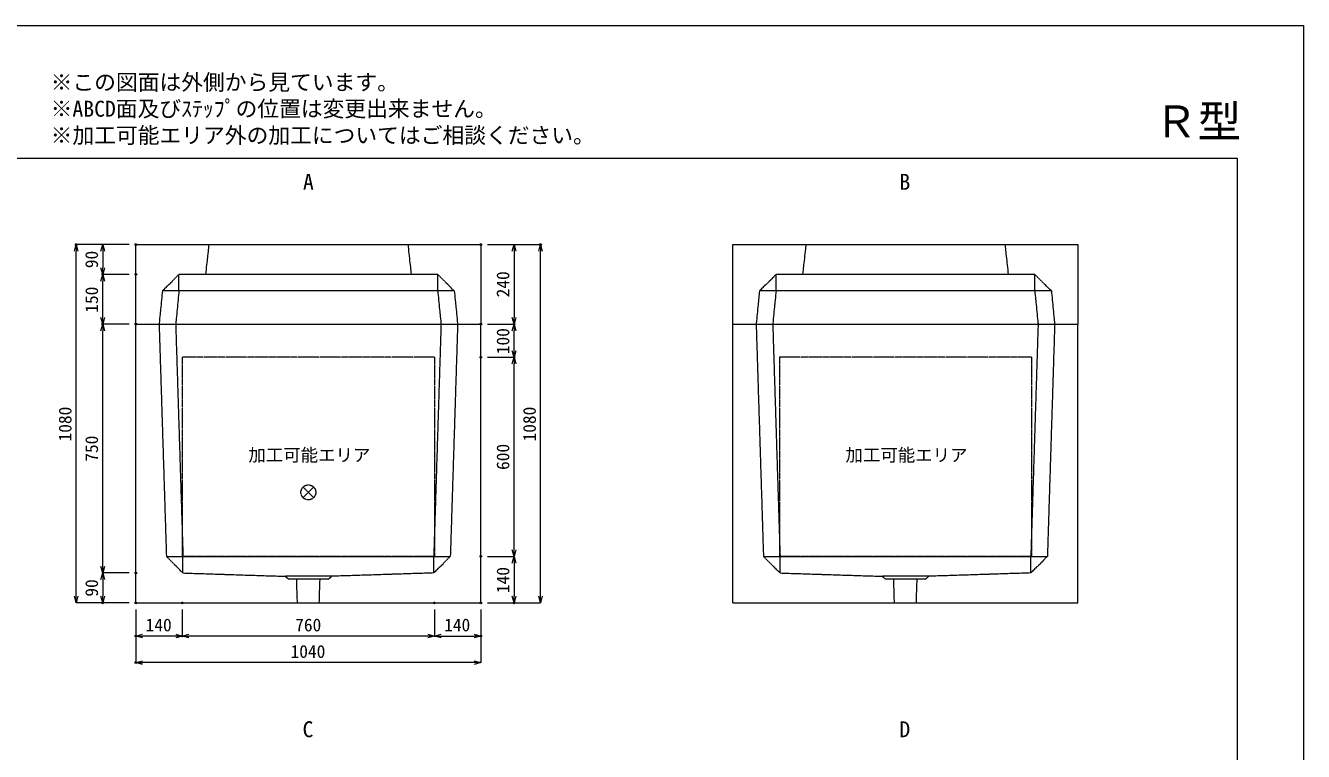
# Model space of a CAD drawing. Units: millimetres, scale not verified. Extents: x -2970 to 2970, y -2100 to 2100.
# Drawn here: x -883 to 2970, y -88 to 2100 of the extents above; entities that cross this region are included whole.
import ezdxf
from ezdxf.enums import TextEntityAlignment as Align

# ---------------------------------------------------------------- set-up
doc = ezdxf.new("R2010")
doc.units = ezdxf.units.MM
doc.header["$LTSCALE"] = 10
doc.header["$PDMODE"] = 32
doc.header["$PDSIZE"] = 5
doc.linetypes.add('LONG_DASHED1', pattern=[7, 6, -1])
doc.linetypes.add('LONG_DOUBLE_CHAIN', pattern=[21.8, 18, -1, 0.6, -0.6, 0.6, -1])
for name, color, linetype, lineweight in [('0-0_D-TTL', 7, 'Continuous', 9), ('0-1_Defpoints', 7, 'Continuous', 9), ('0-3_D-TTL-TXT', 7, 'Continuous', 9), ('0-4_D-STR-TXT', 7, 'Continuous', 9), ('0-5_D-STR-DIM', 3, 'Continuous', 9), ('0-6_0', 7, 'Continuous', 9), ('0-7_D-STR', 7, 'LONG_DASHED1', 9), ('0-9_D-STR-STR5', 1, 'LONG_DOUBLE_CHAIN', 9)]:
    doc.layers.add(name, color=color, linetype=linetype, lineweight=lineweight)
doc.styles.add('ＭＳ ゴシック', font='')
doc.styles.get('ＭＳ ゴシック').set_extended_font_data('MS Gothic')

# ---------------------------------------------------------------- blocks, each defined once
blk = doc.blocks.new('A$C4DE05FD1')
at = {"layer": '0-0_D-TTL', "color": 134}
for p, q in [((2000, 38000), (57400, 38000)), ((57400, 38000), (57400, 2000))]:
    blk.add_line(p, q, dxfattribs=at)
at = {"layer": '0-1_Defpoints', "color": 134}
for p, q in [((0, 42000), (59400, 42000)), ((59400, 42000), (59400, 0))]:
    blk.add_line(p, q, dxfattribs=at)
at = {"layer": '0-3_D-TTL-TXT', "style": 'ＭＳ ゴシック'}
for s, p in [('※この図面は外側から見ています。', (21630.5, 39907.8)), ('※ABCD面及びｽﾃｯﾌﾟの位置は変更出来ません。', (21630.5, 39107.8)), ('※加工可能エリア外の加工についてはご相談ください。', (21630.5, 38307.8))]:
    blk.add_text(s, height=481.1, dxfattribs=at).set_placement(p, align=Align.BOTTOM_LEFT)
blk = doc.blocks.new('_Open30')
at = {"layer": '0-6_0'}
blk.add_line((0, 0), (-10, 0), dxfattribs=at)
blk.add_lwpolyline([(-10, 2.679), (0, 0), (-10, -2.679)], dxfattribs=at)
blk = doc.blocks.new('A$C31CA379A')
at = {"layer": '0-4_D-STR-TXT', "style": 'ＭＳ ゴシック'}
for s, p in [('A', (-162.9, -1095.3)), ('B', (17819.3, -1095.3)), ('C', (-175.7, -17595.3)), ('D', (17819.3, -17595.3))]:
    blk.add_text(s, height=481.1, dxfattribs=at).set_placement(p, align=Align.BOTTOM_LEFT)
blk = doc.blocks.new('A$C533A0D9A')
at = {"layer": '0-7_D-STR'}
for p, q in [((-3000, 2400), (-3100, 1500)), ((3000, 2400), (3100, 1500)), ((-4400, 1000), (-3900, 1500)), ((-3900, 1000), (-3900, 1500)), ((3900, 1000), (3900, 1500)), ((-4400, 1000), (-4500, 0)), ((4400, 1000), (-4400, 1000)), ((-3900, 1000), (-4000, 0)), ((3900, 1000), (4000, 0)), ((4400, 1000), (4500, 0))]:
    blk.add_line(p, q, dxfattribs=at)
at = {"layer": '0-7_D-STR', "linetype": 'Continuous'}
for p in [(5200, 2400), (-5200, 0)]:
    blk.add_line(p, (5200, 0), dxfattribs=at)
blk.add_lwpolyline([(-5200, 0), (-5200, 2400), (5200, 2400)], dxfattribs=at)
at = {"layer": '0-7_D-STR'}
blk.add_lwpolyline([(4400, 1000), (3900, 1500), (-3900, 1500)], dxfattribs=at)
blk = doc.blocks.new('A$C7BB150D6')
at = {"layer": '0-7_D-STR', "linetype": 'Continuous'}
for p, q in [((-5200, 0), (5200, 0)), ((-5200, -8400), (-5200, 0)), ((5200, -8400), (5200, 0)), ((-5200, -8400), (5200, -8400))]:
    blk.add_line(p, q, dxfattribs=at)
at = {"layer": '0-7_D-STR'}
for p, q in [((-4500, 0), (-4280, -7000)), ((-4000, 0), (-3780, -7000)), ((4000, 0), (3780, -7000)), ((4500, 0), (4280, -7000)), ((-3780, -7500), (-4280, -7000)), ((-4280, -7000), (4280, -7000)), ((-3780, -7500), (-3780, -7000)), ((3780, -7500), (4280, -7000)), ((3780, -7500), (3780, -7000)), ((-3780, -7500), (-700, -7600)), ((-600, -7690), (-700, -7600)), ((700, -7600), (-700, -7600)), ((600, -7690), (-600, -7690)), ((-329.8, -8400), (-352.5, -7690)), ((329.8, -8400), (352.5, -7690)), ((600, -7690), (700, -7600)), ((3780, -7500), (700, -7600))]:
    blk.add_line(p, q, dxfattribs=at)
at = {"layer": '0-9_D-STR-STR5'}
for p, q in [((-3800, -1000), (-3800, -7000)), ((3800, -1000), (-3800, -1000)), ((3800, -1000), (3800, -7000)), ((3800, -7000), (-3800, -7000))]:
    blk.add_line(p, q, dxfattribs=at)
blk = doc.blocks.new('A$C1C640AAB')
at = {"layer": '0-9_D-STR-STR5'}
for p, q in [((-159.1, -159.1), (159.1, 159.1)), ((-159.1, 159.1), (159.1, -159.1))]:
    blk.add_line(p, q, dxfattribs=at)
blk.add_circle((0, 0), 225, dxfattribs=at)
blk = doc.blocks.new('A$C28f30bdf')
at = {"layer": '0-7_D-STR'}
blk.add_blockref('A$C7BB150D6', (0, 0), dxfattribs=at)
at = {"layer": '0-9_D-STR-STR5'}
blk.add_blockref('A$C1C640AAB', (0, -5070), dxfattribs=at)

msp = doc.modelspace()

# ---------------------------------------------------------------- linework, layer by layer
at = {"layer": '0-1_Defpoints'}
for p in [(-730, 1440), (-550, 1440), (-550, 1440), (490, 1440), (490, 1440), (670, 1440), (-650, 1350), (-550, 1350), (-650, 1200), (-550, 1200), (490, 1200), (590, 1200), (490, 1100), (590, 1100), (490, 500), (-550, 450), (-650, 360), (-550, 360), (-550, 360), (-410, 360), (350, 360), (490, 360), (490, 360), (590, 360), (-550, 260), (-410, 260), (490, 260), (-550, 180)]:
    msp.add_point(p, dxfattribs=at)
at = {"layer": '0-5_D-STR-DIM'}
for p, q in [((-570, 1440), (-730, 1440)), ((-570, 1440), (-650, 1440)), ((510, 1440), (590, 1440)), ((510, 1440), (670, 1440)), ((-730, 380), (-730, 1420)), ((-650, 1420), (-650, 1370)), ((590, 1420), (590, 1220)), ((670, 380), (670, 1420)), ((-570, 1350), (-650, 1350)), ((-570, 1350), (-650, 1350)), ((-650, 1220), (-650, 1330)), ((-570, 1200), (-650, 1200)), ((-570, 1200), (-650, 1200)), ((510, 1200), (590, 1200)), ((510, 1200), (590, 1200)), ((-650, 470), (-650, 1180)), ((590, 1120), (590, 1180)), ((510, 1100), (590, 1100)), ((510, 1100), (590, 1100)), ((590, 520), (590, 1080)), ((510, 500), (590, 500)), ((510, 500), (590, 500)), ((590, 480), (590, 380)), ((-570, 450), (-650, 450)), ((-570, 450), (-650, 450)), ((-650, 430), (-650, 380)), ((-570, 360), (-730, 360)), ((-570, 360), (-650, 360)), ((510, 360), (590, 360)), ((510, 360), (670, 360)), ((-550, 340), (-550, 180)), ((-550, 340), (-550, 260)), ((-410, 340), (-410, 260)), ((-410, 340), (-410, 260)), ((350, 340), (350, 260)), ((350, 340), (350, 260)), ((490, 340), (490, 260)), ((490, 340), (490, 180)), ((-430, 260), (-530, 260)), ((330, 260), (-390, 260)), ((370, 260), (470, 260)), ((470, 180), (-530, 180))]:
    msp.add_line(p, q, dxfattribs=at)

# ---------------------------------------------------------------- block references
at = {"layer": '0-0_D-TTL', "xscale": 0.1, "yscale": 0.1}
msp.add_blockref('A$C4DE05FD1', (-2970, -2100), dxfattribs=at)
at = {"layer": '0-4_D-STR-TXT', "xscale": 0.1, "yscale": 0.1}
msp.add_blockref('A$C31CA379A', (-30, 1700), dxfattribs=at)
at = {"layer": '0-5_D-STR-DIM', "xscale": 2, "yscale": 2}
for p, rotation in [((-730, 1440), 90), ((-650, 1440), 90), ((590, 1440), 90), ((670, 1440), 90), ((-650, 1350), 270), ((-650, 1350), 90), ((-650, 1200), 270), ((-650, 1200), 90), ((590, 1200), 270), ((590, 1200), 90), ((590, 1100), 270), ((590, 1100), 90), ((590, 500), 270), ((-650, 450), 270), ((590, 500), 90), ((-650, 450), 90), ((-730, 360), 270), ((-650, 360), 270), ((590, 360), 270), ((670, 360), 270), ((-550, 260), 180), ((-410, 260), 180), ((350, 260), 180), ((-550, 180), 180)]:
    msp.add_blockref('_Open30', p, dxfattribs=dict(at, rotation=rotation))
for p in [(-410, 260), (350, 260), (490, 260), (490, 180)]:
    msp.add_blockref('_Open30', p, dxfattribs=at)
at = {"layer": '0-7_D-STR', "xscale": 0.1, "yscale": 0.1}
for name, p in [('A$C533A0D9A', (-30, 1200)), ('A$C533A0D9A', (1770, 1200)), ('A$C28f30bdf', (-30, 1200)), ('A$C7BB150D6', (1770, 1200))]:
    msp.add_blockref(name, p, dxfattribs=at)

# ---------------------------------------------------------------- texts
at = {"layer": '0-3_D-TTL-TXT', "style": 'ＭＳ ゴシック'}
msp.add_text('Ｒ型', height=96.21, dxfattribs=at).set_placement((2519.8, 1734.55), align=Align.BOTTOM_LEFT)
at = {"layer": '0-5_D-STR-DIM', "style": 'ＭＳ ゴシック'}
for s, p in [('90', (-652.6, 1368.7)), ('240', (587.4, 1280.8)), ('150', (-652.6, 1234.48)), ('100', (587.4, 1109.48)), ('1080', (-732.6, 846.48)), ('1080', (667.4, 846.48)), ('750', (-652.6, 785.4)), ('600', (587.4, 760.6)), ('140', (587.4, 389.48)), ('90', (-652.6, 378.7))]:
    msp.add_text(s, height=38.49, rotation=90, dxfattribs=at).set_placement(p, align=Align.BOTTOM_LEFT)
for s, p in [('140', (-520.52, 262.6)), ('760', (-69.6, 262.6)), ('140', (379.48, 262.6)), ('1040', (-83.52, 182.6))]:
    msp.add_text(s, height=38.49, dxfattribs=at).set_placement(p, align=Align.BOTTOM_LEFT)
at = {"layer": '0-9_D-STR-STR5', "style": 'ＭＳ ゴシック'}
for p in [(-210.48, 774.75), (1589.52, 774.75)]:
    msp.add_text('加工可能エリア', height=38.49, dxfattribs=at).set_placement(p, align=Align.BOTTOM_LEFT)

doc.saveas('drawing.dxf')
